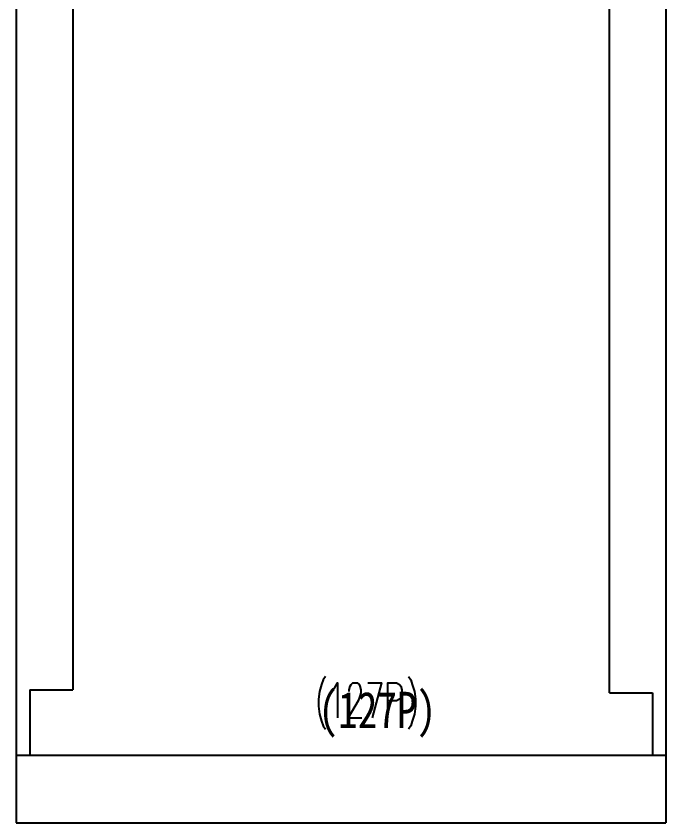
# Model space of a CAD drawing. Header units: metres. Extents: x 17 to 1264, y 17 to 859.
# Drawn here: x 434.6 to 611, y 218.7 to 437.8 of the extents above; entities that cross this region are included whole.
import ezdxf

# ---------------------------------------------------------------- set-up
doc = ezdxf.new("R2010")
doc.units = ezdxf.units.M
for name, color, linetype in [('LINES', 7, 'Continuous'), ('POLYLINES', 4, 'Continuous'), ('TEXTS', 3, 'Continuous')]:
    doc.layers.add(name, color=color, linetype=linetype)

msp = doc.modelspace()

# ---------------------------------------------------------------- linework, layer by layer
at = {"layer": 'LINES'}
for p, q in [((434.59, 806.54), (434.59, 218.74)), ((610.99, 806.54), (610.99, 218.74)), ((449.99, 766.22), (449.99, 254.88)), ((595.58, 765.5), (595.58, 254.02)), ((438.33, 254.88), (449.99, 254.88)), ((438.33, 254.88), (438.33, 237.17)), ((595.72, 254.02), (607.39, 254.02)), ((607.39, 254.02), (607.39, 237.17)), ((434.59, 237.17), (610.99, 237.17)), ((434.59, 218.74), (610.99, 218.74))]:
    msp.add_line(p, q, dxfattribs=at)
at = {"layer": 'POLYLINES'}
for points in [[(518.54, 258.48), (517.96, 257.62), (517.53, 256.32), (516.95, 254.45), (516.67, 252.29), (516.67, 250.42), (516.95, 248.26), (517.53, 246.38), (517.96, 245.09), (518.54, 244.22)], [(520.41, 254.88), (520.99, 255.31), (521.85, 256.75), (521.85, 247.25)], [(525.02, 254.45), (525.02, 254.88), (525.31, 255.89), (525.59, 256.32), (526.03, 256.75), (527.18, 256.75), (527.75, 256.32), (527.9, 255.89), (528.19, 254.88), (528.19, 254.02), (527.9, 253.15), (527.47, 251.86), (524.73, 247.25), (528.47, 247.25)], [(530.06, 256.75), (533.8, 256.75), (531.21, 247.25)], [(535.53, 247.25), (535.53, 256.75), (537.83, 256.75), (538.7, 256.32), (538.99, 255.89), (539.27, 254.88), (539.27, 253.58), (538.99, 252.72), (538.7, 252.29), (537.83, 251.86), (535.53, 251.86)], [(541.15, 258.48), (541.72, 257.62), (542.15, 256.32), (542.73, 254.45), (543.02, 252.29), (543.02, 250.42), (542.73, 248.26), (542.15, 246.38), (541.72, 245.09), (541.15, 244.22)]]:
    msp.add_lwpolyline(points, dxfattribs=at)

# ---------------------------------------------------------------- texts
at = {"layer": 'TEXTS', "width": 0.795233}
msp.add_text('(127P)', height=9.85, dxfattribs=at).set_placement((516.67, 244.49))

doc.saveas('drawing.dxf')
